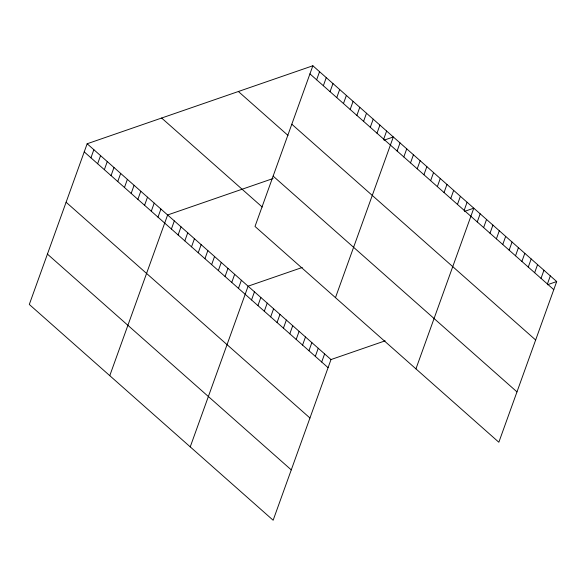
<?xml version="1.0" encoding="UTF-8"?>
<svg xmlns="http://www.w3.org/2000/svg" width="586" height="586" viewBox="0 0 586 586"><rect width="100%" height="100%" fill="white"/><g stroke="black" fill="none" stroke-linecap="round" stroke-linejoin="round"><path stroke-width="0.88" d="M312.858 65.764L255.005 226.445L498.847 442.232L556.7 281.544L312.858 65.764L87.153 143.768L29.3 304.456L273.142 520.236L330.995 359.555L385.163 340.832M90.94 157.81L93.855 149.701M97.642 163.743L100.565 155.634M104.352 169.676L107.267 161.568M111.054 175.61L113.977 167.501M117.757 181.543L120.679 173.441M124.466 187.483L127.382 179.375M131.169 193.417L134.091 185.308M137.878 199.35L140.794 191.241M144.581 205.283L147.504 197.174M151.291 211.216L154.206 203.108M157.993 217.15L160.916 209.041M109.772 375.663L167.618 214.974L273.105 178.518M171.405 229.016L174.328 220.907M178.115 234.949L181.03 226.848M184.817 240.89L187.74 232.781M191.527 246.823L194.442 238.714M198.229 252.756L201.152 244.648M204.932 258.69L207.854 250.581M211.641 264.623L214.557 256.514M218.344 270.556L221.266 262.447M225.053 276.489L227.969 268.381M231.756 282.423L234.678 274.314M238.465 288.356L241.381 280.255M316.638 79.806L319.56 71.697M190.238 446.869L248.09 286.188L302.259 267.465M323.347 85.739L326.263 77.63M251.548 299.937L254.463 291.828M330.05 91.672L332.973 83.564M257.928 305.584L260.843 297.476M336.76 97.606L339.675 89.497M264.301 311.225L267.223 303.116M343.462 103.539L346.385 95.43M270.681 316.865L273.596 308.763M350.172 109.472L353.087 101.363M277.053 322.512L279.976 314.404M356.874 115.405L359.797 107.297M283.434 328.153L286.356 320.044M363.584 121.339L366.499 113.237M289.814 333.8L292.729 325.691M370.286 127.279L373.209 119.17M296.186 339.44L299.109 331.332M376.996 133.212L379.911 125.104M302.566 345.088L305.489 336.979M383.698 139.146L386.621 131.037M308.947 350.728L311.862 342.62M335.47 297.659L393.323 136.97L384.013 140.186M315.319 356.376L318.242 348.267M397.11 151.012L400.033 142.903M321.699 362.016L324.622 353.907M403.813 156.945L406.735 148.837M410.522 162.879L413.438 154.77M417.225 168.812L420.147 160.703M423.934 174.745L426.85 166.644M430.637 180.686L433.559 172.577M437.346 186.619L440.262 178.51M444.049 192.552L446.972 184.444M450.759 198.486L453.674 190.377M457.461 204.419L460.384 196.31M464.171 210.352L467.086 202.243M415.943 368.865L473.796 208.177L464.486 211.4M477.253 221.933L480.168 213.824M483.626 227.573L486.548 219.464M490.006 233.221L492.929 225.112M496.386 238.861L499.301 230.752M502.759 244.509L505.681 236.4M509.139 250.149L512.054 242.04M515.519 255.789L518.434 247.688M521.892 261.437L524.814 253.328M528.272 267.077L531.187 258.968M534.652 272.724L537.567 264.616M541.025 278.365L543.947 270.256M547.405 284.012L550.32 275.903M547.39 284.767L556.7 281.544M309.935 73.873L553.777 289.652M291.806 124.217L535.655 340.005M238.37 91.504L287.997 135.417M273.135 176.1L516.977 391.88M161.633 118.028L262.22 207.034M87.153 143.768L330.995 359.555M84.23 151.877L328.079 367.664M66.101 202.229L309.95 418.008M47.429 254.104L291.271 469.891"/></g></svg>
